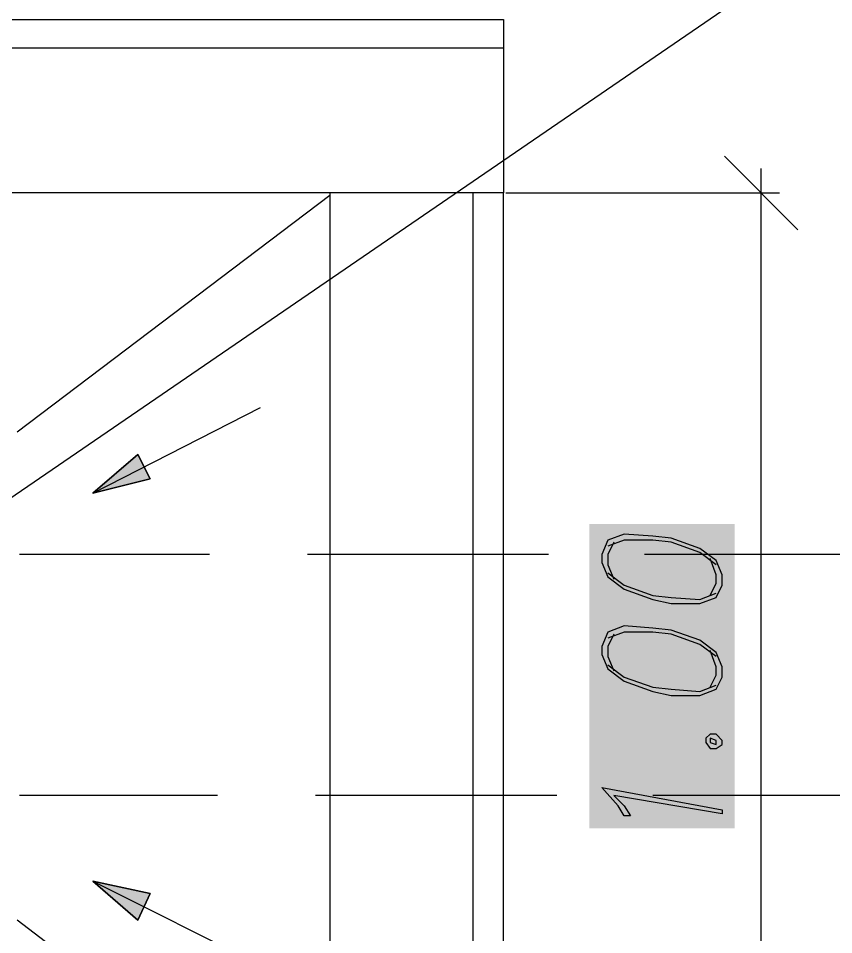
# Model space of a CAD drawing. Header units: millimetres. Extents: x 4241 to 6572, y 870 to 1291.
# Drawn here: x 4928.83 to 4945.72, y 910.4 to 929.4 of the extents above; entities that cross this region are included whole.
import ezdxf

# ---------------------------------------------------------------- set-up
doc = ezdxf.new("R2010")
doc.units = ezdxf.units.MM
doc.layers.add('PDF _0', color=7, linetype='Continuous')
doc.layers.add('PDF _ОВПД_Основная линия', color=7, linetype='Continuous')

msp = doc.modelspace()

# ---------------------------------------------------------------- linework, layer by layer
at = {"layer": 'PDF _0', "lineweight": 25}
for points in [[(4989.3456, 930.6038), (4944.9364, 930.6038), (4928.3835, 919.258)], [(4931.5586, 919.8507), (4931.3046, 920.3588), (4930.3732, 919.5544), (4931.5586, 919.8507), (4931.3046, 920.3588), (4930.3732, 919.5544), (4933.8447, 921.3325)], [(4931.5586, 911.2568), (4931.3046, 910.7064), (4930.3732, 911.5108), (4931.5586, 911.2568), (4931.3046, 910.7064), (4930.3732, 911.5108), (4933.8447, 909.7751)]]:
    msp.add_lwpolyline(points, dxfattribs=at)
at = {"layer": 'PDF _0', "lineweight": 30}
for points in [[(4938.8825, 929.3761), (4938.8825, 925.7776), (4918.8582, 925.7776), (4918.8582, 929.3761)], [(4938.8825, 905.7532), (4938.8825, 925.7776), (4935.2841, 925.7776), (4935.2841, 905.7532)]]:
    msp.add_lwpolyline(points, close=True, dxfattribs=at)
for points in [[(4918.8582, 928.7834), (4938.8825, 928.7834)], [(4928.8068, 920.8244), (4935.2841, 925.7353)], [(4938.2475, 925.7776), (4938.2475, 905.7532)], [(4935.2841, 905.7532), (4928.8068, 910.7064)]]:
    msp.add_lwpolyline(points, dxfattribs=at)
at = {"layer": 'PDF _0', "color": 5, "lineweight": 25}
for points in [[(4944.9787, 925.0156), (4943.4547, 926.5396)], [(4944.2167, 905.2876), (4944.2167, 926.2856)], [(4938.9249, 925.7776), (4944.5977, 925.7776)], [(4943.2853, 918.0727), (4942.9467, 918.3267), (4942.354, 918.5384), (4941.973, 918.5807), (4941.3803, 918.5807), (4941.0416, 918.4537)], [(4941.1686, 918.5384), (4941.0416, 918.2843), (4941.0416, 918.0727), (4941.1686, 917.7763)], [(4943.1583, 917.4377), (4943.2853, 917.6917), (4943.2853, 917.861), (4943.1583, 918.1997)], [(4941.0416, 917.9033), (4941.3803, 917.6493), (4941.973, 917.4377), (4942.354, 917.3953), (4942.9467, 917.353), (4943.2853, 917.48)], [(4943.2853, 916.1676), (4942.9467, 916.4216), (4942.354, 916.6333), (4941.973, 916.6756), (4941.3803, 916.6756), (4941.0416, 916.5486)], [(4941.1686, 916.6333), (4941.0416, 916.3793), (4941.0416, 916.1676), (4941.1686, 915.8713)], [(4943.1583, 915.5326), (4943.2853, 915.7866), (4943.2853, 915.9559), (4943.1583, 916.2946)], [(4941.0416, 915.9983), (4941.3803, 915.7443), (4941.973, 915.5326), (4942.354, 915.4903), (4942.9467, 915.4479), (4943.2853, 915.5749)]]:
    msp.add_lwpolyline(points, dxfattribs=at)
at = {"layer": 'PDF _0', "lineweight": 25}
for points in [[(4930.3732, 919.5544), (4931.3046, 920.3588), (4931.5586, 919.8507)], [(4930.3732, 911.5108), (4931.3046, 910.7064), (4931.5586, 911.2568)]]:
    msp.add_lwpolyline(points, close=True, dxfattribs=at)
at = {"layer": 'PDF _0', "color": 5, "lineweight": 25}
for points in [[(4940.9146, 918.115), (4941.0416, 917.8187), (4941.3803, 917.5647), (4941.973, 917.353), (4942.354, 917.2683), (4942.9467, 917.2683), (4943.2853, 917.3953), (4943.4124, 917.6493), (4943.4124, 917.861), (4943.2853, 918.1573), (4942.9467, 918.4114), (4942.354, 918.623), (4941.973, 918.6654), (4941.3803, 918.7077), (4941.0416, 918.5807), (4940.9146, 918.2843)], [(4940.9146, 916.2099), (4941.0416, 915.9136), (4941.3803, 915.6596), (4941.973, 915.4479), (4942.354, 915.3632), (4942.9467, 915.3632), (4943.2853, 915.4903), (4943.4124, 915.7443), (4943.4124, 915.9559), (4943.2853, 916.2523), (4942.9467, 916.5063), (4942.354, 916.718), (4941.973, 916.7603), (4941.3803, 916.8026), (4941.0416, 916.6756), (4940.9146, 916.3793)], [(4943.0737, 914.3895), (4943.1583, 914.2625), (4943.2853, 914.2625), (4943.4124, 914.3472), (4943.4124, 914.4319), (4943.2853, 914.5589), (4943.1583, 914.5589), (4943.0737, 914.4742)], [(4943.1583, 914.3895), (4943.2853, 914.3472), (4943.2853, 914.4319), (4943.1583, 914.4742)], [(4943.4124, 912.9925), (4943.4124, 912.9078), (4941.1686, 913.2888), (4941.3803, 913.0772), (4941.5073, 912.8655), (4941.3803, 912.8655), (4941.2533, 913.0772), (4940.9146, 913.4582)]]:
    msp.add_lwpolyline(points, close=True, dxfattribs=at)
at = {"layer": 'PDF _0', "transparency": 33554559}
for points in [[(4931.5586, 919.8507), (4931.3046, 920.3588), (4930.3732, 919.5544)], [(4931.5586, 911.2568), (4931.3046, 910.7064), (4930.3732, 911.5108)]]:
    msp.add_solid(points, dxfattribs=at)
at = {"layer": 'PDF _0', "color": 7, "true_color": 0xffffff, "transparency": 33554559}
for points in [[(4940.6606, 912.6115), (4943.6664, 912.6115), (4940.6606, 918.9194)], [(4943.6664, 912.6115), (4940.6606, 918.9194), (4943.6664, 918.9194)]]:
    msp.add_solid(points, dxfattribs=at)
at = {"layer": 'PDF _ОВПД_Основная линия', "lineweight": 30}
for points in [[(4932.7863, 918.2843), (4928.8492, 918.2843)], [(4939.8139, 918.2843), (4934.8184, 918.2843)], [(4946.7991, 918.2843), (4941.8036, 918.2843)], [(4932.9557, 913.2888), (4928.8492, 913.2888)], [(4939.9832, 913.2888), (4934.9877, 913.2888)], [(4946.9685, 913.2888), (4941.973, 913.2888)]]:
    msp.add_lwpolyline(points, dxfattribs=at)

doc.saveas('drawing.dxf')
